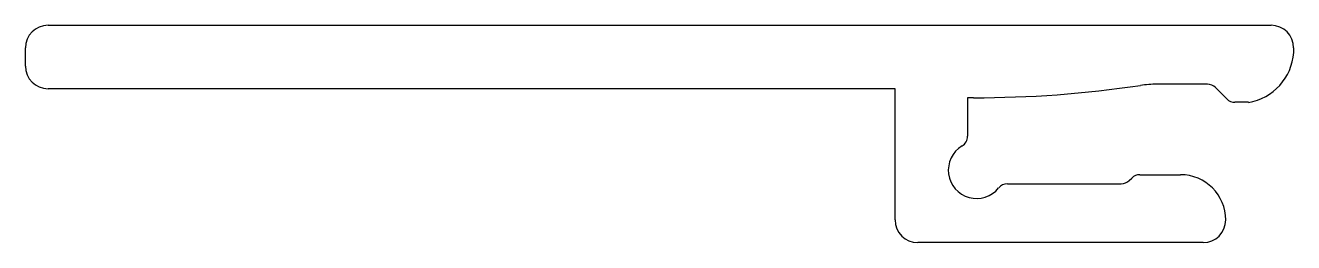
# Model space of a CAD drawing. Extents: x 829.4 to 857.4, y 354.1 to 358.9.
import ezdxf

# ---------------------------------------------------------------- set-up
doc = ezdxf.new("R2010")
doc.units = 0
doc.layers.get('0').update_dxf_attribs({"linetype": 'CONTINUOUS'})

msp = doc.modelspace()

# ---------------------------------------------------------------- linework, layer by layer
for p, q in [((829.881, 358.891), (856.881, 358.891)), ((829.381, 357.991), (829.381, 358.391)), ((857.381, 358.391), (857.381, 358.291)), ((855.477, 357.591), (854.365, 357.591)), ((848.582, 357.491), (829.881, 357.491)), ((848.582, 354.591), (848.582, 357.491)), ((850.314, 357.291), (850.182, 357.291)), ((850.182, 357.291), (850.182, 356.441)), ((855.907, 357.264), (855.654, 357.517)), ((856.381, 357.191), (856.084, 357.191)), ((851.063, 355.391), (853.575, 355.391)), ((853.752, 355.464), (853.805, 355.517)), ((853.982, 355.591), (854.882, 355.591)), ((855.382, 354.091), (849.082, 354.091))]:
    msp.add_line(p, q)
for centre, radius, start, end in [((829.881, 358.391), 0.5, 90, 180), ((856.881, 358.391), 0.5, 0, 90), ((856.188, 358.37), 1.196, 279.2844, 356.1682), ((829.881, 357.991), 0.5, 180, 270), ((850.314, 382.291), 25, 270, 278.4709), ((854.365, 355.091), 2.5, 90, 98.4709), ((855.477, 357.341), 0.25, 45, 90), ((856.084, 357.441), 0.25, 225, 270), ((849.932, 356.441), 0.25, 300.9466, 360), ((850.382, 355.691), 0.625, 120.9466, 321.0594), ((851.063, 355.141), 0.25, 90, 141.0594), ((853.575, 355.641), 0.25, 270, 315), ((853.982, 355.341), 0.25, 90, 135), ((854.882, 354.591), 1, 0, 90), ((849.082, 354.591), 0.5, 180, 270), ((855.382, 354.591), 0.5, 270, 0)]:
    msp.add_arc(centre, radius, start, end)

doc.saveas('drawing.dxf')
